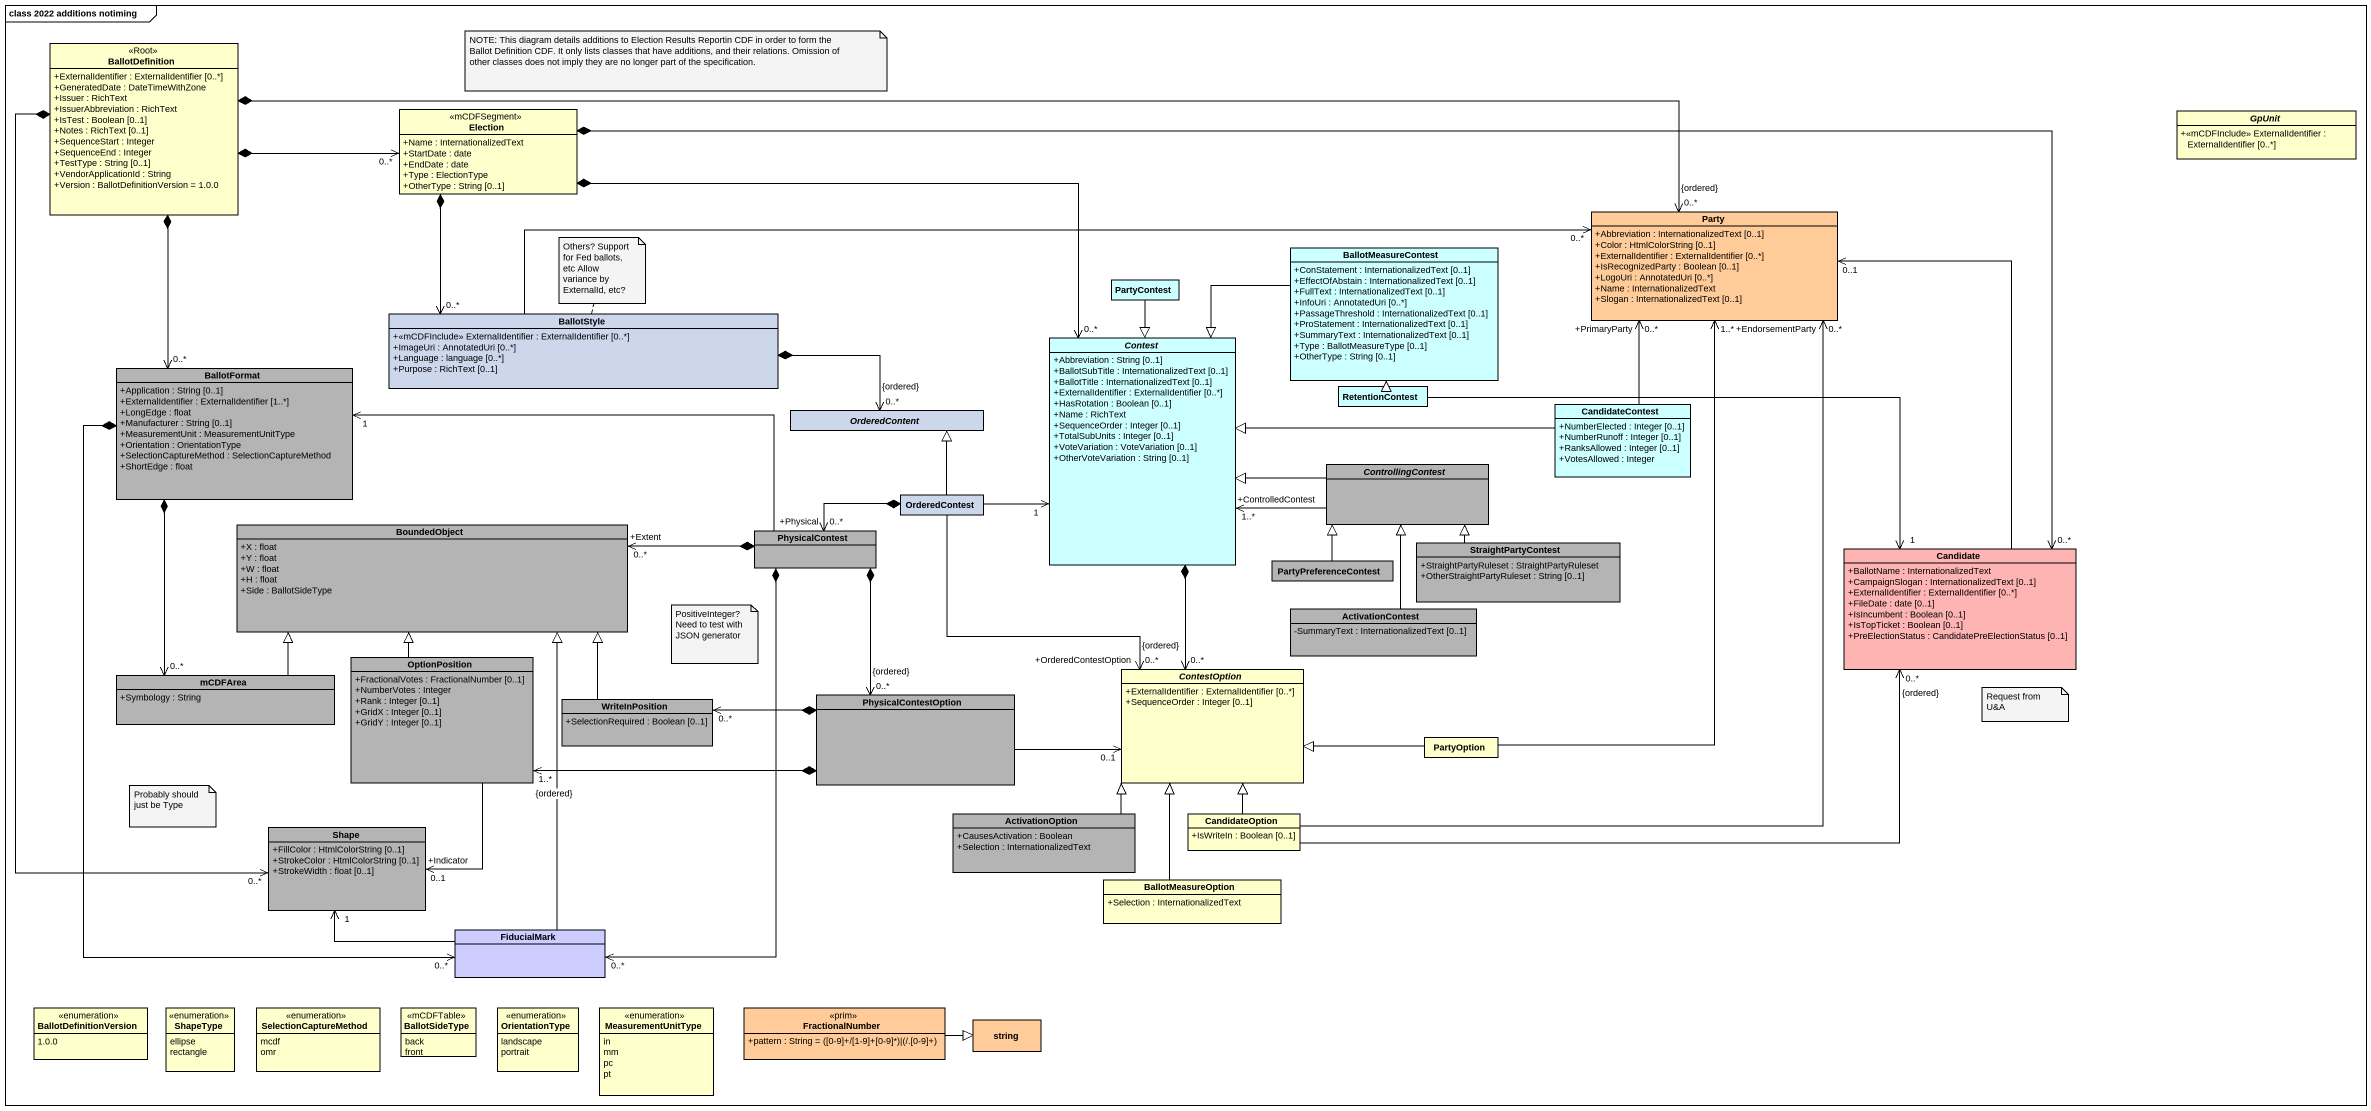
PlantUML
@startuml
mainframe class 2022 additions notiming
hide circle
hide empty members
skinparam classAttributeIconSize 0
class BallotDefinition <<Root>> #FFFFCC {
  +ExternalIdentifier : ExternalIdentifier [0..*]
  +GeneratedDate : DateTimeWithZone
  +Issuer : RichText
  +IssuerAbbreviation : RichText
  +IsTest : Boolean [0..1]
  +Notes : RichText [0..1]
  +SequenceStart : Integer
  +SequenceEnd : Integer
  +TestType : String [0..1]
  +VendorApplicationId : String
  +Version : BallotDefinitionVersion = 1.0.0
}
class Election <<mCDFSegment>> #FFFFCC {
  +Name : InternationalizedText
  +StartDate : date
  +EndDate : date
  +Type : ElectionType
  +OtherType : String [0..1]
}
abstract class GpUnit {
  +<<mCDFInclude>> ExternalIdentifier : ExternalIdentifier [0..*]
}
class Party #FFCC99 {
  +Abbreviation : InternationalizedText [0..1]
  +Color : HtmlColorString [0..1]
  +ExternalIdentifier : ExternalIdentifier [0..*]
  +IsRecognizedParty : Boolean [0..1]
  +LogoUri : AnnotatedUri [0..*]
  +Name : InternationalizedText
  +Slogan : InternationalizedText [0..1]
}
class BallotMeasureContest #CCFFFF {
  +ConStatement : InternationalizedText [0..1]
  +EffectOfAbstain : InternationalizedText [0..1]
  +FullText : InternationalizedText [0..1]
  +InfoUri : AnnotatedUri [0..*]
  +PassageThreshold : InternationalizedText [0..1]
  +ProStatement : InternationalizedText [0..1]
  +SummaryText : InternationalizedText [0..1]
  +Type : BallotMeasureType [0..1]
  +OtherType : String [0..1]
}
class PartyContest #CCFFFF
class BallotStyle #CDD7EB {
  +<<mCDFInclude>> ExternalIdentifier : ExternalIdentifier [0..*]
  +ImageUri : AnnotatedUri [0..*]
  +Language : language [0..*]
  +Purpose : RichText [0..1]
}
class BallotFormat #B4B4B4 {
  +Application : String [0..1]
  +ExternalIdentifier : ExternalIdentifier [1..*]
  +LongEdge : float
  +Manufacturer : String [0..1]
  +MeasurementUnit : MeasurementUnitType
  +Orientation : OrientationType
  +SelectionCaptureMethod : SelectionCaptureMethod
  +ShortEdge : float
}
abstract class Contest #CCFFFF {
  +Abbreviation : String [0..1]
  +BallotSubTitle : InternationalizedText [0..1]
  +BallotTitle : InternationalizedText [0..1]
  +ExternalIdentifier : ExternalIdentifier [0..*]
  +HasRotation : Boolean [0..1]
  +Name : RichText
  +SequenceOrder : Integer [0..1]
  +TotalSubUnits : Integer [0..1]
  +VoteVariation : VoteVariation [0..1]
  +OtherVoteVariation : String [0..1]
}
class RetentionContest #CCFFFF
class CandidateContest #CCFFFF {
  +NumberElected : Integer [0..1]
  +NumberRunoff : Integer [0..1]
  +RanksAllowed : Integer [0..1]
  +VotesAllowed : Integer
}
abstract class OrderedContent #CDD7EB
abstract class ControllingContest #B4B4B4
class BoundedObject #B4B4B4 {
  +X : float
  +Y : float
  +W : float
  +H : float
  +Side : BallotSideType
}
class OrderedContest #CDD7EB
class PhysicalContest #B4B4B4
class PartyPreferenceContest #B4B4B4
class StraightPartyContest #B4B4B4 {
  +StraightPartyRuleset : StraightPartyRuleset
  +OtherStraightPartyRuleset : String [0..1]
}
class Candidate #FFB4B4 {
  +BallotName : InternationalizedText
  +CampaignSlogan : InternationalizedText [0..1]
  +ExternalIdentifier : ExternalIdentifier [0..*]
  +FileDate : date [0..1]
  +IsIncumbent : Boolean [0..1]
  +IsTopTicket : Boolean [0..1]
  +PreElectionStatus : CandidatePreElectionStatus [0..1]
}
class ActivationContest #B4B4B4 {
  -SummaryText : InternationalizedText [0..1]
}
class mCDFArea #B4B4B4 {
  +Symbology : String
}
class OptionPosition #B4B4B4 {
  +FractionalVotes : FractionalNumber [0..1]
  +NumberVotes : Integer
  +Rank : Integer [0..1]
  +GridX : Integer [0..1]
  +GridY : Integer [0..1]
}
abstract class ContestOption {
  +ExternalIdentifier : ExternalIdentifier [0..*]
  +SequenceOrder : Integer [0..1]
}
class WriteInPosition #B4B4B4 {
  +SelectionRequired : Boolean [0..1]
}
class PhysicalContestOption #B4B4B4
class PartyOption
class Shape #B4B4B4 {
  +FillColor : HtmlColorString [0..1]
  +StrokeColor : HtmlColorString [0..1]
  +StrokeWidth : float [0..1]
}
class ActivationOption #B4B4B4 {
  +CausesActivation : Boolean
  +Selection : InternationalizedText
}
class CandidateOption {
  +IsWriteIn : Boolean [0..1]
}
class BallotMeasureOption {
  +Selection : InternationalizedText
}
class FiducialMark #CCCCFF
enum BallotDefinitionVersion {
  1.0.0
}
enum ShapeType {
  ellipse
  rectangle
}
enum SelectionCaptureMethod {
  mcdf
  omr
}
enum BallotSideType <<mCDFTable>> {
  back
  front
}
enum OrientationType {
  landscape
  portrait
}
enum MeasurementUnitType {
  in
  mm
  pc
  pt
}
class FractionalNumber <<prim>> #FFCC99 {
  {field} +pattern : String = ([0-9]+/[1-9]+[0-9]*)|(/.[0-9]+)
}
class string #FFCC99
BallotDefinition *-right-> "0..*" Election
BallotDefinition *-right-> "0..*\n{ordered}" Party
BallotDefinition *--> "0..*" BallotFormat
BallotDefinition *--> "0..*" Shape
Election *--> "0..*" BallotStyle
Election *-right-> "0..*" Contest
Election *-right-> "0..*" Candidate
BallotMeasureContest -left-|> Contest
PartyContest --|> Contest
BallotStyle -right-> "0..*" Party
BallotStyle *-right-> "0..*\n{ordered}" OrderedContent
BallotFormat *--> "0..*" mCDFArea
BallotFormat *--> "0..*" FiducialMark
Contest *--> "0..*" ContestOption
RetentionContest -up-|> BallotMeasureContest
RetentionContest -right-> "1" Candidate
CandidateContest -up-> "+PrimaryParty\n0..*" Party
CandidateContest -left-|> Contest
ControllingContest -left-> "+ControlledContest\n1..*" Contest
ControllingContest -left-|> Contest
OrderedContest -right-> "1" Contest
OrderedContest -up-|> OrderedContent
OrderedContest *-left-> "0..*\n+Physical" PhysicalContest
OrderedContest --> "+OrderedContestOption\n0..*\n{ordered}" ContestOption
PhysicalContest -left-> "1" BallotFormat
PhysicalContest *-left-> "0..*\n+Extent" BoundedObject
PhysicalContest *--> "0..*\n{ordered}" PhysicalContestOption
PhysicalContest *--> "0..*" FiducialMark
PartyPreferenceContest -up-|> ControllingContest
StraightPartyContest -up-|> ControllingContest
Candidate -up-> "0..1" Party
ActivationContest -up-|> ControllingContest
mCDFArea -right-|> BoundedObject
OptionPosition -up-|> BoundedObject
OptionPosition --> "0..1\n+Indicator" Shape
WriteInPosition -up-|> BoundedObject
PhysicalContestOption *-left-> "1..*\n{ordered}" OptionPosition
PhysicalContestOption -right-> "0..1" ContestOption
PhysicalContestOption *-left-> "0..*" WriteInPosition
PartyOption -up-> "1..*" Party
PartyOption -left-|> ContestOption
ActivationOption -up-|> ContestOption
CandidateOption -up-> "+EndorsementParty\n0..*" Party
CandidateOption -right-> "0..*\n{ordered}" Candidate
CandidateOption -up-|> ContestOption
BallotMeasureOption -up-|> ContestOption
FiducialMark -up-|> BoundedObject
FiducialMark -left-> "1" Shape
FractionalNumber -right-|> string
note as N1
  NOTE: This diagram details additions to Election Results Reportin CDF in order to form the Ballot Definition CDF. It only lists classes that have additions, and their relations. Omission of other classes does not imply they are no longer part of the specification.
end note
note top of BallotStyle : Others? Support for Fed ballots, etc Allow variance by ExternalId, etc?
note as N3
  PositiveInteger? Need to test with JSON generator
end note
note as N4
  Request from U&A
end note
note as N5
  Probably should just be Type
end note
@enduml
